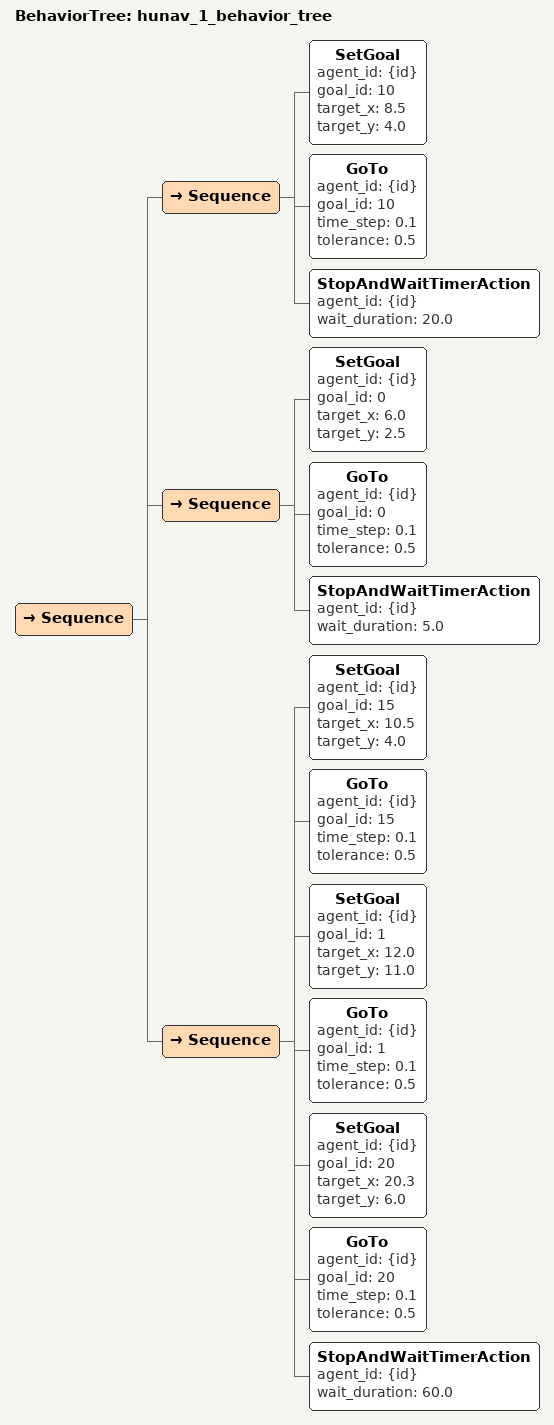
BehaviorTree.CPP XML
<?xml version='1.0' encoding='UTF-8'?>
<root main_tree_to_execute="hunav_1_behavior_tree" BTCPP_format="4">
    <include ros_pkg="arena_simulation_setup" path="configs/hunav/behavior_trees/BTRegularNav.xml" />
    <BehaviorTree ID="hunav_1_behavior_tree">
        <Sequence>
            <Sequence>
                <SetGoal agent_id="{id}" goal_id="10" target_x="8.5" target_y="4.0" />
                <GoTo agent_id="{id}" goal_id="10" time_step="0.1" tolerance="0.5" />
                <StopAndWaitTimerAction agent_id="{id}" wait_duration="20.0" />
            </Sequence>
            <Sequence>
                <SetGoal agent_id="{id}" goal_id="0" target_x="6.0" target_y="2.5" />
                <GoTo agent_id="{id}" goal_id="0" time_step="0.1" tolerance="0.5" />
                <StopAndWaitTimerAction agent_id="{id}" wait_duration="5.0" />
            </Sequence>
            <Sequence>
                <SetGoal agent_id="{id}" goal_id="15" target_x="10.5" target_y="4.0" />
                <GoTo agent_id="{id}" goal_id="15" time_step="0.1" tolerance="0.5" />
                <SetGoal agent_id="{id}" goal_id="1" target_x="12.0" target_y="11.0" />
                <GoTo agent_id="{id}" goal_id="1" time_step="0.1" tolerance="0.5" />
                <SetGoal agent_id="{id}" goal_id="20" target_x="20.3" target_y="6.0" />
                <GoTo agent_id="{id}" goal_id="20" time_step="0.1" tolerance="0.5" />
                <StopAndWaitTimerAction agent_id="{id}" wait_duration="60.0" />
            </Sequence>
        </Sequence>
    </BehaviorTree>
</root>
